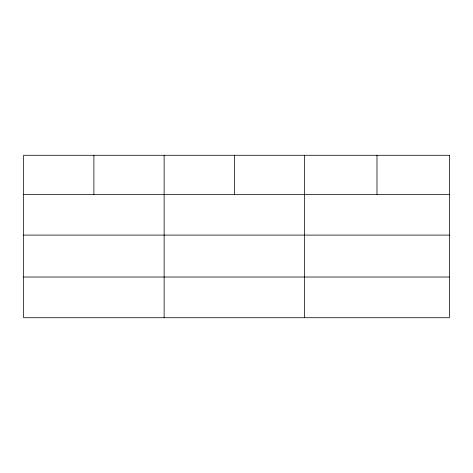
<?xml version="1.0" encoding="UTF-8"?>
<svg xmlns="http://www.w3.org/2000/svg" width="473" height="473" viewBox="0 0 473 473"><rect width="100%" height="100%" fill="white"/><g stroke="black" fill="none" stroke-linecap="round" stroke-linejoin="round"><path stroke-width="0.71" d="M23.65 194.397L449.35 194.397M23.65 235.093L449.35 235.093M23.65 277.024L449.35 277.024M376.981 155.28L376.981 194.397M304.612 155.28L304.612 317.72M234.371 155.28L234.371 194.397M164.131 155.28L164.131 317.72M93.891 155.28L93.891 194.397M449.35 155.28L23.65 155.28L23.65 317.72L449.35 317.72L449.35 155.28"/></g></svg>
